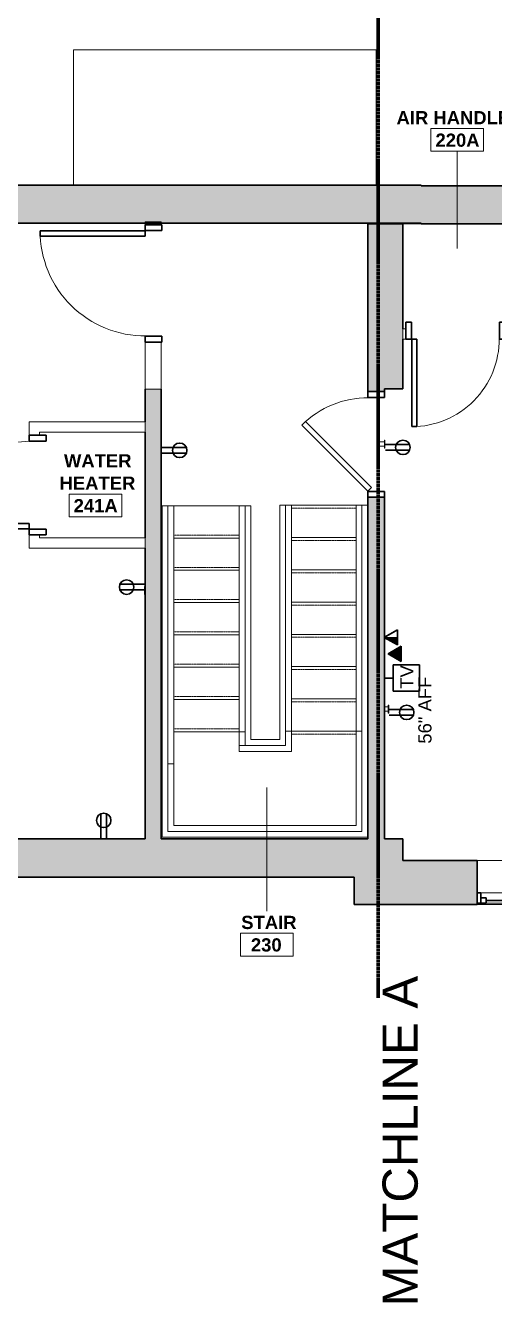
# Model space of a CAD drawing. Header units: inches. Extents: x -529 to 1015, y -2066 to -1239.
# Drawn here: x 223 to 382.9, y -2065.5 to -1630.3 of the extents above; entities that cross this region are included whole.
import ezdxf

# ---------------------------------------------------------------- set-up
doc = ezdxf.new("R2010")
doc.units = ezdxf.units.IN
doc.header["$MEASUREMENT"] = 0
doc.linetypes.add('Dash', pattern=[0.25, 0.125, -0.125])
doc.linetypes.add('Overhead 1_16_', pattern=[0.101562, 0.0625, -0.039062])
for name, color, linetype, lineweight in [('A-ANNO-MATC', 214, 'Dash', 140), ('A-ANNO-NOTE', 131, 'Continuous', 9), ('A-AREA-IDEN', 2, 'Continuous', 9), ('A-DOOR', 31, 'Continuous', 18), ('A-DOOR-FRAM', 31, 'Continuous', 30), ('A-FLOR-HRAL', 11, 'Continuous', 9), ('A-GLAZ', 151, 'Continuous', 18), ('A-ROOF', 132, 'Continuous', 18), ('A-WALL', 113, 'Continuous', 18), ('A-WALL-PATT', 111, 'Continuous', 18), ('E-ELEC-FIXT', 91, 'Continuous', 9), ('G-ANNO-TEXT', 231, 'Continuous', 9), ('I-WALL', 2, 'Continuous', 18), ('S-STRS', 31, 'Continuous', 18)]:
    doc.layers.add(name, color=color, linetype=linetype, lineweight=lineweight)
doc.styles.add('Swis721 Lt BT', font='swissl.ttf', dxfattribs={"height": 4.5})
doc.styles.add('Swis721 Lt BT_1', font='swissl.ttf', dxfattribs={"height": 12})
doc.styles.add('Swis721 Lt BT_B', font='', dxfattribs={"height": 4.5})
doc.styles.get('Swis721 Lt BT_B').set_extended_font_data('Swis721 Lt BT', bold=True)

# ---------------------------------------------------------------- blocks, each defined once
blk = doc.blocks.new('Top Rail Type - Top Rail_Internal_-5057916-2ND FLOOR - POWER _ SIGNAL')
at = {"layer": 'A-FLOR-HRAL'}
for p, q in [((295.88, -1793.99), (297.88, -1793.99)), ((295.88, -1870.99), (295.88, -1793.99)), ((297.88, -1793.99), (297.88, -1870.99)), ((311.66, -1793.82), (313.66, -1793.82)), ((311.66, -1870.82), (311.66, -1793.82)), ((313.66, -1793.82), (313.66, -1870.82)), ((295.88, -1875.69), (295.88, -1870.99)), ((297.88, -1870.99), (295.88, -1870.99)), ((297.88, -1870.99), (297.88, -1875.69)), ((311.66, -1870.82), (313.66, -1870.82)), ((311.66, -1875.69), (311.66, -1870.82)), ((313.66, -1870.82), (313.66, -1877.69)), ((297.88, -1875.69), (295.88, -1875.69)), ((295.88, -1877.69), (295.88, -1876.68)), ((313.66, -1877.69), (295.88, -1877.69)), ((297.88, -1875.69), (311.66, -1875.69))]:
    blk.add_line(p, q, dxfattribs=at)
blk = doc.blocks.new('Top Rail Type - Top Rail_Internal_-V3-2ND FLOOR - POWER _ SIGNAL')
at = {"layer": 'A-FLOR-HRAL'}
for p, q in [((295.88, -1793.99), (297.88, -1793.99)), ((295.88, -1870.99), (295.88, -1793.99)), ((297.88, -1870.99), (297.88, -1793.99)), ((313.66, -1793.82), (311.66, -1793.82)), ((311.66, -1793.82), (311.66, -1870.82)), ((313.66, -1793.82), (313.66, -1870.82)), ((295.88, -1876.69), (295.88, -1870.99)), ((297.88, -1875.69), (297.88, -1870.99)), ((311.66, -1870.82), (311.66, -1875.69)), ((313.66, -1870.82), (313.66, -1877.69)), ((313.66, -1877.69), (295.88, -1877.69)), ((311.66, -1875.69), (297.88, -1875.69))]:
    blk.add_line(p, q, dxfattribs=at)
blk = doc.blocks.new('Top Rail Type - Top Rail_Internal_-5057935-2ND FLOOR - POWER _ SIGNAL')
at = {"layer": 'A-FLOR-HRAL'}
for p, q in [((271.53, -1793.99), (273.53, -1793.99)), ((271.53, -1870.99), (271.53, -1793.99)), ((273.53, -1793.99), (273.53, -1870.99)), ((335.7, -1793.82), (337.7, -1793.82)), ((335.7, -1870.82), (335.7, -1793.82)), ((337.7, -1793.82), (337.7, -1870.82)), ((271.53, -1881.99), (271.53, -1870.99)), ((273.53, -1870.99), (273.53, -1881.99)), ((335.7, -1870.82), (337.7, -1870.82)), ((335.7, -1902.99), (335.7, -1870.82)), ((337.7, -1870.82), (337.7, -1904.99)), ((271.53, -1904.99), (271.53, -1881.99)), ((273.53, -1881.99), (271.53, -1881.99)), ((273.53, -1881.99), (273.53, -1902.99)), ((337.7, -1904.99), (271.53, -1904.99)), ((273.53, -1902.99), (335.7, -1902.99))]:
    blk.add_line(p, q, dxfattribs=at)
blk = doc.blocks.new('Top Rail Type - Top Rail_Internal_-V4-2ND FLOOR - POWER _ SIGNAL')
at = {"layer": 'A-FLOR-HRAL'}
for p, q in [((271.53, -1793.99), (273.53, -1793.99)), ((271.53, -1881.99), (271.53, -1793.99)), ((273.53, -1881.99), (273.53, -1793.99)), ((337.7, -1793.82), (335.7, -1793.82)), ((335.7, -1793.82), (335.7, -1870.82)), ((337.7, -1793.82), (337.7, -1870.82)), ((335.7, -1870.82), (335.7, -1902.99)), ((337.7, -1870.82), (337.7, -1904.99)), ((271.53, -1904.99), (271.53, -1881.99)), ((273.53, -1902.99), (273.53, -1881.99)), ((337.7, -1904.99), (271.53, -1904.99)), ((335.7, -1902.99), (273.53, -1902.99))]:
    blk.add_line(p, q, dxfattribs=at)
blk = doc.blocks.new('Window-Double-Hung - 2_ - 5 239_256_ W x 42_-5478030-2ND FLOOR - POWER _ SIGNAL')
at = {"layer": 'A-GLAZ', "color": 8, "lineweight": 30}
for p, q in [((-14.97, 7.5), (-14.97, -7.5)), ((-14.97, 7), (-11.97, 7)), ((-13.72, 7), (-13.72, 3.5)), ((-13.72, 5.25), (-11.97, 5.25)), ((-11.97, 7), (-11.97, 5.25)), ((-11.97, 6.13), (11.97, 6.13)), ((11.97, 7), (14.97, 7)), ((11.97, 7), (11.97, 5.25)), ((13.72, 5.25), (11.97, 5.25)), ((13.72, 7), (13.72, 3.5)), ((14.97, -7.5), (14.97, 7.5)), ((-14.97, 3.5), (-13.72, 3.5)), ((13.72, 3.5), (14.97, 3.5))]:
    blk.add_line(p, q, dxfattribs=at)
at = {"layer": 'A-GLAZ'}
for p, q in [((14.97, 7.5), (-14.97, 7.5)), ((-14.97, -7.5), (14.97, -7.5))]:
    blk.add_line(p, q, dxfattribs=at)
at = {"layer": 'A-GLAZ', "lineweight": 9}
for p, q in [((-11.97, 7), (11.97, 7)), ((-13.72, 3.5), (13.72, 3.5))]:
    blk.add_line(p, q, dxfattribs=at)
blk = doc.blocks.new('PS - Power Device _Wall Base_ - Duplex-4862727-2ND FLOOR - POWER _ SIGNAL')
at = {"layer": 'E-ELEC-FIXT'}
for p, q in [((-285.45, -1757.59), (-285.45, -1757.78)), ((-282.7, -1757.78), (-285.45, -1757.78)), ((-282.7, -1757.78), (-282.7, -1757.59))]:
    blk.add_line(p, q, dxfattribs=at)
blk = doc.blocks.new('PS - Junction Box _Wall Base_ - TV-4868771-2ND FLOOR - POWER _ SIGNAL')
at = {"layer": 'E-ELEC-FIXT'}
for p, q in [((-194.72, -1824.91), (-194.72, -1822.16)), ((-194.53, -1822.16), (-194.72, -1822.16)), ((-194.72, -1824.91), (-194.53, -1824.91))]:
    blk.add_line(p, q, dxfattribs=at)
blk = doc.blocks.new('PS - Power Device _Wall Base_ - Duplex-V14-2ND FLOOR - POWER _ SIGNAL')
at = {"layer": 'E-ELEC-FIXT'}
for p, q in [((346.7, -1862.52), (345.38, -1862.52)), ((346.7, -1864.65), (346.7, -1861.9)), ((346.89, -1861.9), (346.7, -1861.9)), ((346.89, -1861.9), (346.89, -1864.65)), ((345.38, -1864.02), (346.7, -1864.02)), ((346.7, -1864.65), (346.89, -1864.65))]:
    blk.add_line(p, q, dxfattribs=at)
blk = doc.blocks.new('PS - Power Device _Wall Base_ - Duplex-V15-2ND FLOOR - POWER _ SIGNAL')
at = {"layer": 'E-ELEC-FIXT'}
for p, q in [((343.26, -1773.73), (343.26, -1772.23)), ((345.38, -1772.23), (343.26, -1772.23)), ((343.26, -1773.73), (345.38, -1773.73)), ((345.38, -1774.36), (345.38, -1771.61)), ((345.57, -1771.61), (345.38, -1771.61)), ((345.38, -1774.36), (345.57, -1774.36)), ((345.57, -1771.61), (345.57, -1774.36))]:
    blk.add_line(p, q, dxfattribs=at)
blk = doc.blocks.new('Single Flush - D1 3_ X 8_ - FR-6103576-2ND FLOOR - POWER _ SIGNAL')
at = {"layer": 'A-DOOR', "lineweight": 30}
for p, q in [((16.15625, 38.5625), (16.15625, 2.75)), ((17.90625, 38.5625), (16.15625, 38.5625)), ((17.90625, 2.75), (17.90625, 38.5625)), ((16.15625, 2.75), (17.90625, 2.75))]:
    blk.add_line(p, q, dxfattribs=at)
at = {"layer": 'A-DOOR', "lineweight": 9}
blk.add_arc((17.90625, 2.75), 35.8125, 90, 180.5, dxfattribs=at)
at = {"layer": 'A-DOOR-FRAM'}
for p, q in [((-20, -3), (-20, 2.75)), ((-20, 2.75), (-18, 2.75)), ((-18, -3), (-18, 2.75)), ((18.000004, -3), (18.000004, 2.75)), ((18.000004, 2.75), (20.000004, 2.75)), ((20.000004, -3), (20.000004, 2.75)), ((-20, -3), (-18, -3)), ((18.000004, -3), (20.000004, -3))]:
    blk.add_line(p, q, dxfattribs=at)
blk = doc.blocks.new('Single Flush - D1 2_8_ X 6_8_ - NOT FR-5727882-2ND FLOOR - POWER _ SIGNAL')
at = {"layer": 'A-DOOR', "color": 8, "lineweight": 30}
for p, q in [((-7.83, -27.26), (14.67, -4.76)), ((15.91, -6), (-6.59, -28.49)), ((14.67, -4.76), (15.91, -6)), ((-6.59, -28.49), (-7.83, -27.26))]:
    blk.add_line(p, q, dxfattribs=at)
at = {"layer": 'A-DOOR', "lineweight": 9}
blk.add_arc((15.91, -6), 31.81, 179.5, 225, dxfattribs=at)
at = {"layer": 'A-DOOR-FRAM', "color": 8}
for p, q in [((-18, -0.25), (-18, -6)), ((-18, -0.25), (-16, -0.25)), ((-16, -0.25), (-16, -6)), ((16, -0.25), (16, -6)), ((16, -0.25), (18, -0.25)), ((18, -0.25), (18, -6)), ((-18, -6), (-16, -6)), ((16, -6), (18, -6))]:
    blk.add_line(p, q, dxfattribs=at)
blk = doc.blocks.new('Single Flush - D1 2_6_ X 8_ - NOT FR-6103599-2ND FLOOR - POWER _ SIGNAL')
at = {"layer": 'A-DOOR', "lineweight": 30}
for p, q in [((13.15625, 31.5625), (13.15625, 1.75)), ((14.90625, 31.5625), (13.15625, 31.5625)), ((14.90625, 1.75), (14.90625, 31.5625)), ((13.15625, 1.75), (14.90625, 1.75))]:
    blk.add_line(p, q, dxfattribs=at)
at = {"layer": 'A-DOOR', "lineweight": 9}
blk.add_arc((14.90625, 1.75), 29.8125, 90, 180.5, dxfattribs=at)
at = {"layer": 'A-DOOR-FRAM'}
for p, q in [((-17, -4), (-17, 1.75)), ((-17, 1.75), (-15, 1.75)), ((-15, -4), (-15, 1.75)), ((15.000004, -4), (15.000004, 1.75)), ((15.000004, 1.75), (17.000004, 1.75)), ((17.000004, -4), (17.000004, 1.75)), ((-17, -4), (-15, -4)), ((15.000004, -4), (17.000004, -4))]:
    blk.add_line(p, q, dxfattribs=at)
blk = doc.blocks.new('Single Flush - D1 2_6_ X 8_ - NOT FR-6102321-2ND FLOOR - POWER _ SIGNAL')
at = {"layer": 'A-DOOR', "lineweight": 30}
for p, q in [((13.15625, -1.75), (14.90625, -1.75)), ((13.15625, -31.5625), (13.15625, -1.75)), ((14.90625, -1.75), (14.90625, -31.5625)), ((14.90625, -31.5625), (13.15625, -31.5625))]:
    blk.add_line(p, q, dxfattribs=at)
at = {"layer": 'A-DOOR', "lineweight": 9}
blk.add_arc((14.90625, -1.75), 29.8125, 179.5, 270, dxfattribs=at)
at = {"layer": 'A-DOOR-FRAM'}
for p, q in [((-17, 4), (-17, -1.75)), ((-17, 4), (-15, 4)), ((-15, 4), (-15, -1.75)), ((15.000004, 4), (15.000004, -1.75)), ((15.000004, 4), (17.000004, 4)), ((17.000004, 4), (17.000004, -1.75)), ((-17, -1.75), (-15, -1.75)), ((15.000004, -1.75), (17.000004, -1.75))]:
    blk.add_line(p, q, dxfattribs=at)
blk = doc.blocks.new('Room Tag - Room Name and Number-3379422-2ND FLOOR - POWER _ SIGNAL')
at = {"layer": 'A-AREA-IDEN'}
for p, q in [((-0.1881, -0.1636), (-0.1881, -0.0018)), ((-0.1881, -0.0018), (0.1869, -0.0018)), ((0.1869, -0.0018), (-0.1881, -0.0018)), ((-0.1881, -0.0018), (-0.1881, -0.1636)), ((0.1869, -0.0018), (0.1869, -0.1636)), ((0.1869, -0.1636), (0.1869, -0.0018)), ((0.1869, -0.1636), (-0.1881, -0.1636)), ((-0.1881, -0.1636), (0.1869, -0.1636))]:
    blk.add_line(p, q, dxfattribs=at)

msp = doc.modelspace()

# ---------------------------------------------------------------- hatches: boundary and pattern name
at = {"layer": 'A-ANNO-NOTE'}
for points in [[(349.82, -1841.42), (349.82, -1838.84), (345.35, -1838.84)], [(351.13, -1847.06), (351.13, -1841.9), (346.67, -1844.48), (350.36, -1846.62)]]:
    msp.add_hatch(color=256, dxfattribs=at).paths.add_polyline_path(points, flags=0)
at = {"layer": 'A-WALL-PATT', "lineweight": 9}
h = msp.add_hatch(color=7, dxfattribs=at)
h.paths.add_polyline_path([(357.94, -1697.72), (357.94, -1684.72), (202.95, -1684.72), (202.95, -1697.72), (269.25, -1697.72)], flags=0)
h.paths.add_polyline_path([(126.01, -1697.72), (178.95, -1697.72), (178.95, -1684.72), (126.01, -1684.72), (126.01, -1696.25)], flags=0)
h.paths.add_polyline_path([(102.01, -1697.72), (102.01, -1684.72), (52.01, -1684.72), (52.01, -1697.72), (94.02, -1697.72)], flags=0)
h.paths.add_polyline_path([(-16.25, -1697.72), (28.01, -1697.72), (28.01, -1684.72), (-21.36, -1684.72), (-21.36, -1697.72)], flags=0)
h.paths.add_polyline_path([(-45.36, -1697.72), (-45.36, -1684.72), (-186.36, -1684.72), (-186.36, -1697.72), (-71.39, -1697.72)], flags=0)
h = msp.add_hatch(color=7, dxfattribs=at)
h.paths.add_polyline_path([(504.56, -1697.97), (531.38, -1697.97), (531.38, -1684.97), (504.56, -1684.97), (504.56, -1696.25)], flags=0)
h.paths.add_polyline_path([(480.56, -1697.97), (480.56, -1684.97), (357.94, -1684.97), (357.94, -1697.97), (479.96, -1697.97)], flags=0)
for points in [[(339.7, -1754.09), (351.7, -1754.09), (351.7, -1697.97), (339.7, -1697.97)], [(263.75, -1907.52), (269.25, -1907.52), (269.25, -1754.22), (263.75, -1754.22), (263.75, -1846.62)]]:
    msp.add_hatch(color=7, dxfattribs=at).paths.add_polyline_path(points, flags=0)
h = msp.add_hatch(color=7, dxfattribs=at)
h.paths.add_polyline_path([(339.7, -1907.52), (345.38, -1907.52), (345.38, -1791.09), (339.7, -1791.09), (339.7, -1846.62)], flags=0)
h.paths.add_polyline_path([(339.7, -1755.09), (345.38, -1755.09), (345.38, -1754.09), (339.7, -1754.09)], flags=0)
h = msp.add_hatch(color=7, dxfattribs=at)
h.paths.add_polyline_path([(335.08, -1920.52), (335.08, -1914.91), (351.7, -1914.91), (351.7, -1907.52), (201.3, -1907.52), (201.3, -1920.52), (314.55, -1920.52)], flags=0)
h.paths.add_polyline_path([(180.3, -1920.52), (180.3, -1907.52), (97.05, -1907.52), (97.05, -1920.52), (133.05, -1920.52)], flags=0)
h.paths.add_polyline_path([(76.05, -1920.52), (76.05, -1907.52), (-16.81, -1907.52), (-16.81, -1920.52), (38.88, -1920.52)], flags=0)
h.paths.add_polyline_path([(-86.81, -1920.52), (-73.81, -1920.52), (-73.81, -1916.91), (-64.92, -1916.91), (-64.92, -1920.52), (-37.81, -1920.52), (-37.81, -1907.52), (-235.08, -1907.52), (-235.08, -1920.52), (-181.66, -1920.52)], flags=0)
h.paths.add_polyline_path([(-261.08, -1920.52), (-261.08, -1907.52), (-273.58, -1907.52), (-273.58, -1920.52)], flags=0)
h = msp.add_hatch(color=7, dxfattribs=at)
h.paths.add_polyline_path([(998.98, -1929.91), (998.98, -1914.91), (987.5, -1914.91), (987.5, -1929.91)], flags=0)
h.paths.add_polyline_path([(961.96, -1929.91), (961.96, -1914.91), (929.37, -1914.91), (929.37, -1929.91)], flags=0)
h.paths.add_polyline_path([(903.82, -1929.91), (903.82, -1914.91), (874.68, -1914.91), (874.68, -1929.91)], flags=0)
h.paths.add_polyline_path([(849.14, -1929.91), (849.14, -1914.91), (828.03, -1914.91), (828.03, -1915.23), (823.16, -1915.23), (823.16, -1914.91), (807.14, -1914.91), (807.14, -1929.91)], flags=0)
h.paths.add_polyline_path([(781.14, -1929.91), (781.14, -1914.91), (742.31, -1914.91), (742.31, -1929.91)], flags=0)
h.paths.add_polyline_path([(700.5, -1929.91), (716.31, -1929.91), (716.31, -1914.91), (631.75, -1914.91), (631.75, -1929.91)], flags=0)
h.paths.add_polyline_path([(601.82, -1929.91), (601.82, -1914.91), (549.57, -1914.91), (549.57, -1929.91)], flags=0)
h.paths.add_polyline_path([(519.64, -1929.91), (519.64, -1914.91), (478.36, -1914.91), (478.36, -1929.91), (479.96, -1929.91)], flags=0)
h.paths.add_polyline_path([(369.69, -1929.91), (377.07, -1929.91), (377.07, -1914.91), (335.08, -1914.91), (335.08, -1929.91)], flags=0)
h.paths.add_polyline_path([(448.42, -1929.91), (448.42, -1914.91), (407, -1914.91), (407, -1929.91)], flags=0)

# ---------------------------------------------------------------- linework, layer by layer
at = {"layer": 'A-ANNO-MATC'}
msp.add_line((343.25, -1331.08), (343.25, -1961.69), dxfattribs=at)
at = {"layer": 'A-ANNO-NOTE', "lineweight": 30}
for p, q in [((269.58, -1774.15), (277.84, -1774.15)), ((269.58, -1774.15), (277.84, -1774.15)), ((345.71, -1773.15), (353.97, -1773.15)), ((345.71, -1773.15), (353.97, -1773.15)), ((345.71, -1775.07), (353.97, -1775.07)), ((269.58, -1776.07), (277.84, -1776.07)), ((263.43, -1820.75), (255.16, -1820.75)), ((263.43, -1822.67), (255.16, -1822.67)), ((263.43, -1822.67), (255.16, -1822.67)), ((345.35, -1838.84), (349.82, -1836.26)), ((345.38, -1838.82), (349.85, -1836.24)), ((349.82, -1836.26), (349.82, -1841.42)), ((349.85, -1836.24), (349.85, -1841.4)), ((345.35, -1838.84), (349.82, -1841.42)), ((345.38, -1840.32), (345.38, -1837.32)), ((345.38, -1838.82), (349.85, -1841.4)), ((346.67, -1844.48), (351.13, -1841.9)), ((346.67, -1844.48), (351.13, -1847.06)), ((351.13, -1841.9), (351.13, -1847.06)), ((348.38, -1848.21), (348.38, -1857.21)), ((357.38, -1848.21), (348.38, -1848.21)), ((357.38, -1857.21), (357.38, -1848.21)), ((345.38, -1854.21), (345.38, -1851.21)), ((345.38, -1852.71), (348.38, -1852.71)), ((348.38, -1857.21), (357.38, -1857.21)), ((347.03, -1863.44), (355.29, -1863.44)), ((347.03, -1863.44), (355.29, -1863.44)), ((347.03, -1865.36), (355.29, -1865.36)), ((248.67, -1907.2), (248.67, -1898.93)), ((248.67, -1907.2), (248.67, -1898.93)), ((250.59, -1907.2), (250.59, -1898.93))]:
    msp.add_line(p, q, dxfattribs=at)
at = {"layer": 'A-ANNO-NOTE'}
for p, q in [((345.35, -1838.84), (349.82, -1841.42)), ((349.82, -1838.84), (345.35, -1838.84)), ((349.82, -1841.42), (349.82, -1838.84)), ((351.13, -1841.9), (346.67, -1844.48)), ((346.67, -1844.48), (351.13, -1847.06)), ((351.13, -1847.06), (351.13, -1841.9))]:
    msp.add_line(p, q, dxfattribs=at)
at = {"layer": 'A-ANNO-NOTE', "lineweight": 30}
for centre, radius in [((275.56, -1775.11), 2.48), ((351.69, -1774.11), 2.47), ((257.44, -1821.71), 2.47), ((353.01, -1864.4), 2.47), ((249.63, -1901.21), 2.47)]:
    msp.add_circle(centre, radius, dxfattribs=at)
at = {"layer": 'A-AREA-IDEN'}
for p, q in [((370.26, -1706.33), (370.21, -1673.2)), ((305.27, -1890.03), (305.27, -1932.12))]:
    msp.add_line(p, q, dxfattribs=at)
at = {"layer": 'A-ROOF'}
for p, q in [((342.52, -1638.6), (239.3, -1638.6)), ((239.3, -1638.6), (239.3, -1684.72)), ((342.52, -1684.72), (342.52, -1638.6))]:
    msp.add_line(p, q, dxfattribs=at)
at = {"layer": 'A-WALL', "color": 8, "lineweight": 30}
for p, q in [((357.94, -1684.72), (202.95, -1684.72)), ((357.94, -1684.97), (357.94, -1684.72)), ((480.56, -1684.97), (357.94, -1684.97)), ((218.18, -1697.72), (357.94, -1697.72)), ((357.94, -1697.72), (357.94, -1697.97)), ((357.94, -1697.97), (391.32, -1697.97)), ((263.75, -1907.52), (201.3, -1907.52)), ((339.7, -1907.52), (269.25, -1907.52)), ((351.7, -1907.52), (345.38, -1907.52)), ((351.7, -1914.91), (351.7, -1907.52)), ((377.07, -1914.91), (351.7, -1914.91)), ((201.3, -1920.52), (335.08, -1920.52)), ((335.08, -1920.52), (335.08, -1929.91)), ((335.08, -1929.91), (377.07, -1929.91))]:
    msp.add_line(p, q, dxfattribs=at)
at = {"layer": 'A-WALL'}
for p, q in [((263.75, -1697.22), (263.75, -1697.72)), ((269.25, -1697.22), (269.25, -1697.72)), ((351.7, -1733.72), (351.7, -1737.22)), ((263.75, -1768.94), (263.75, -1765.44)), ((263.75, -1808.44), (263.75, -1804.94))]:
    msp.add_line(p, q, dxfattribs=at)
at = {"layer": 'A-WALL', "lineweight": 9}
for p, q in [((345.7, -1697.97), (345.7, -1697.72)), ((357.94, -1697.97), (351.7, -1697.97))]:
    msp.add_line(p, q, dxfattribs=at)
at = {"layer": 'A-WALL', "color": 55}
msp.add_line((269.25, -1754.22), (263.75, -1754.22), dxfattribs=at)
at = {"layer": 'I-WALL', "lineweight": 9}
msp.add_line((263.75, -1697.22), (269.25, -1697.22), dxfattribs=at)
at = {"layer": 'I-WALL'}
for p, q in [((263.75, -1697.72), (263.75, -1698.22)), ((263.75, -1698.22), (269.25, -1698.22)), ((269.25, -1698.22), (269.25, -1697.72)), ((352.64, -1733.72), (351.7, -1733.72)), ((352.64, -1737.22), (352.64, -1733.72)), ((263.75, -1738.22), (263.75, -1754.22)), ((269.25, -1738.22), (263.75, -1738.22)), ((269.25, -1754.22), (269.25, -1738.22)), ((351.7, -1737.22), (352.64, -1737.22)), ((263.75, -1765.44), (224.25, -1765.44)), ((224.25, -1765.44), (224.25, -1769.94)), ((224.25, -1769.94), (227.75, -1769.94)), ((227.75, -1768.94), (263.75, -1768.94)), ((227.75, -1769.94), (227.75, -1768.94)), ((224.25, -1803.94), (224.25, -1808.44)), ((227.75, -1803.94), (224.25, -1803.94)), ((227.75, -1804.94), (227.75, -1803.94)), ((263.75, -1804.94), (227.75, -1804.94)), ((224.25, -1808.44), (263.75, -1808.44))]:
    msp.add_line(p, q, dxfattribs=at)
at = {"layer": 'I-WALL', "color": 8, "lineweight": 30}
for p, q in [((351.7, -1697.97), (339.7, -1697.97)), ((339.7, -1697.97), (339.7, -1755.09)), ((351.7, -1733.72), (351.7, -1697.97)), ((351.7, -1754.09), (351.7, -1737.22)), ((263.75, -1754.22), (263.75, -1765.44)), ((269.25, -1907.52), (269.25, -1754.22)), ((339.7, -1755.09), (345.38, -1755.09)), ((345.38, -1755.09), (345.38, -1754.09)), ((345.38, -1754.09), (351.7, -1754.09)), ((263.75, -1768.94), (263.75, -1804.94)), ((339.7, -1791.09), (339.7, -1907.52)), ((345.38, -1791.09), (339.7, -1791.09)), ((345.38, -1907.52), (345.38, -1791.09)), ((263.75, -1808.44), (263.75, -1907.52))]:
    msp.add_line(p, q, dxfattribs=at)
at = {"layer": 'S-STRS', "lineweight": 9}
for p, q in [((271.53, -1793.99), (269.53, -1793.99)), ((269.53, -1879.82), (269.53, -1793.99)), ((273.53, -1793.99), (295.88, -1793.99)), ((299.88, -1793.99), (297.88, -1793.99)), ((299.88, -1873.69), (299.88, -1793.99)), ((311.66, -1793.82), (309.66, -1793.82)), ((309.66, -1793.82), (309.66, -1873.69)), ((335.7, -1793.82), (313.66, -1793.82)), ((339.7, -1793.82), (337.7, -1793.82)), ((273.53, -1804.99), (295.88, -1804.99)), ((335.7, -1804.82), (313.66, -1804.82)), ((273.53, -1815.99), (295.88, -1815.99)), ((335.7, -1815.82), (313.66, -1815.82)), ((273.53, -1826.99), (295.88, -1826.99)), ((335.7, -1826.82), (313.66, -1826.82)), ((273.53, -1837.99), (295.88, -1837.99)), ((335.7, -1837.82), (313.66, -1837.82)), ((273.53, -1848.99), (295.88, -1848.99)), ((335.7, -1848.82), (313.66, -1848.82)), ((273.53, -1859.99), (295.88, -1859.99)), ((335.7, -1859.82), (313.66, -1859.82)), ((273.53, -1870.99), (295.88, -1870.99)), ((335.7, -1870.82), (313.66, -1870.82)), ((309.66, -1873.69), (299.88, -1873.69)), ((269.53, -1879.82), (269.53, -1906.99)), ((269.53, -1906.99), (339.7, -1906.99))]:
    msp.add_line(p, q, dxfattribs=at)
at = {"layer": 'S-STRS', "linetype": 'Overhead 1_16_', "lineweight": 9}
for p, q in [((335.7, -1794.82), (313.66, -1794.82)), ((273.53, -1803.99), (295.88, -1803.99)), ((335.7, -1805.82), (313.66, -1805.82)), ((273.53, -1814.99), (295.88, -1814.99)), ((335.7, -1816.82), (313.66, -1816.82)), ((273.53, -1825.99), (295.88, -1825.99)), ((335.7, -1827.82), (313.66, -1827.82)), ((273.53, -1836.99), (295.88, -1836.99)), ((335.7, -1838.82), (313.66, -1838.82)), ((273.53, -1847.99), (295.88, -1847.99)), ((335.7, -1849.82), (313.66, -1849.82)), ((273.53, -1858.99), (295.88, -1858.99)), ((335.7, -1860.82), (313.66, -1860.82)), ((273.53, -1869.99), (295.88, -1869.99)), ((335.7, -1871.82), (313.66, -1871.82))]:
    msp.add_line(p, q, dxfattribs=at)

# ---------------------------------------------------------------- block references
at = {"layer": 'A-AREA-IDEN', "xscale": 47.99999999999997, "yscale": 47.99999999999997, "zscale": 47.99999999999997}
for p in [(370.26, -1665.34), (246.83, -1789.91), (305.3, -1939.6)]:
    msp.add_blockref('Room Tag - Room Name and Number-3379422-2ND FLOOR - POWER _ SIGNAL', p, dxfattribs=at)
at = {"layer": 'A-DOOR'}
for name, p, rotation in [('Single Flush - D1 3_ X 8_ - FR-6103576-2ND FLOOR - POWER _ SIGNAL', (266.5, -1718.22), 89.99999999999993), ('Single Flush - D1 2_6_ X 8_ - NOT FR-6103599-2ND FLOOR - POWER _ SIGNAL', (369.64, -1735.47), 180), ('Single Flush - D1 2_8_ X 6_8_ - NOT FR-5727882-2ND FLOOR - POWER _ SIGNAL', (345.7, -1773.09), 269.9999999999999), ('Single Flush - D1 2_6_ X 8_ - NOT FR-6102321-2ND FLOOR - POWER _ SIGNAL', (226, -1786.94), 270)]:
    msp.add_blockref(name, p, dxfattribs=dict(at, rotation=rotation))
at = {"layer": 'A-FLOR-HRAL'}
for name in ['Top Rail Type - Top Rail_Internal_-5057935-2ND FLOOR - POWER _ SIGNAL', 'Top Rail Type - Top Rail_Internal_-V4-2ND FLOOR - POWER _ SIGNAL', 'Top Rail Type - Top Rail_Internal_-5057916-2ND FLOOR - POWER _ SIGNAL', 'Top Rail Type - Top Rail_Internal_-V3-2ND FLOOR - POWER _ SIGNAL']:
    msp.add_blockref(name, (0, 0), dxfattribs=at)
at = {"layer": 'A-GLAZ', "rotation": 180}
msp.add_blockref('Window-Double-Hung - 2_ - 5 239_256_ W x 42_-5478030-2ND FLOOR - POWER _ SIGNAL', (392.03, -1922.41), dxfattribs=at)
at = {"layer": 'E-ELEC-FIXT'}
for name in ['PS - Power Device _Wall Base_ - Duplex-V15-2ND FLOOR - POWER _ SIGNAL', 'PS - Power Device _Wall Base_ - Duplex-V14-2ND FLOOR - POWER _ SIGNAL']:
    msp.add_blockref(name, (0, 0), dxfattribs=at)
for name, p, rotation in [('PS - Power Device _Wall Base_ - Duplex-4862727-2ND FLOOR - POWER _ SIGNAL', (2021.34, -2106.91), 270.0000000000001), ('PS - Junction Box _Wall Base_ - TV-4868771-2ND FLOOR - POWER _ SIGNAL', (150.85, -3676.24), 180)]:
    msp.add_blockref(name, p, dxfattribs=dict(at, rotation=rotation))

# ---------------------------------------------------------------- texts
at = {"layer": 'A-ANNO-NOTE', "char_height": 4.5, "attachment_point": 1, "rotation": 90, "style": 'Swis721 Lt BT'}
for s, insert, width in [('TV', (350.8, -1856.36), 8.484), ('56" AFF', (356.94, -1875.07), 25.9065)]:
    msp.add_mtext(s, dxfattribs=dict(at, insert=insert, width=width))
at = {"layer": 'A-AREA-IDEN', "char_height": 4.5, "attachment_point": 1, "style": 'Swis721 Lt BT_B'}
for s, insert, width in [('AIR HANDLER', (349.52, -1659.49), 50.1465), ('220A', (362.81, -1667.15), 17.574), ('WATER', (236.08, -1776.42), 25.9065), ('HEATER', (234.58, -1784.04), 29.5425), ('241A', (239.38, -1791.71), 17.574), ('STAIR', (296.56, -1933.74), 21.0585), ('230', (299.85, -1941.4), 12.726)]:
    msp.add_mtext(s, dxfattribs=dict(at, insert=insert, width=width))
at = {"layer": 'G-ANNO-TEXT', "color": 7, "insert": (344.74, -2066.88), "char_height": 12, "width": 127.1085, "attachment_point": 1, "rotation": 90, "style": 'Swis721 Lt BT_1'}
msp.add_mtext('MATCHLINE A', dxfattribs=at)

doc.saveas('drawing.dxf')
